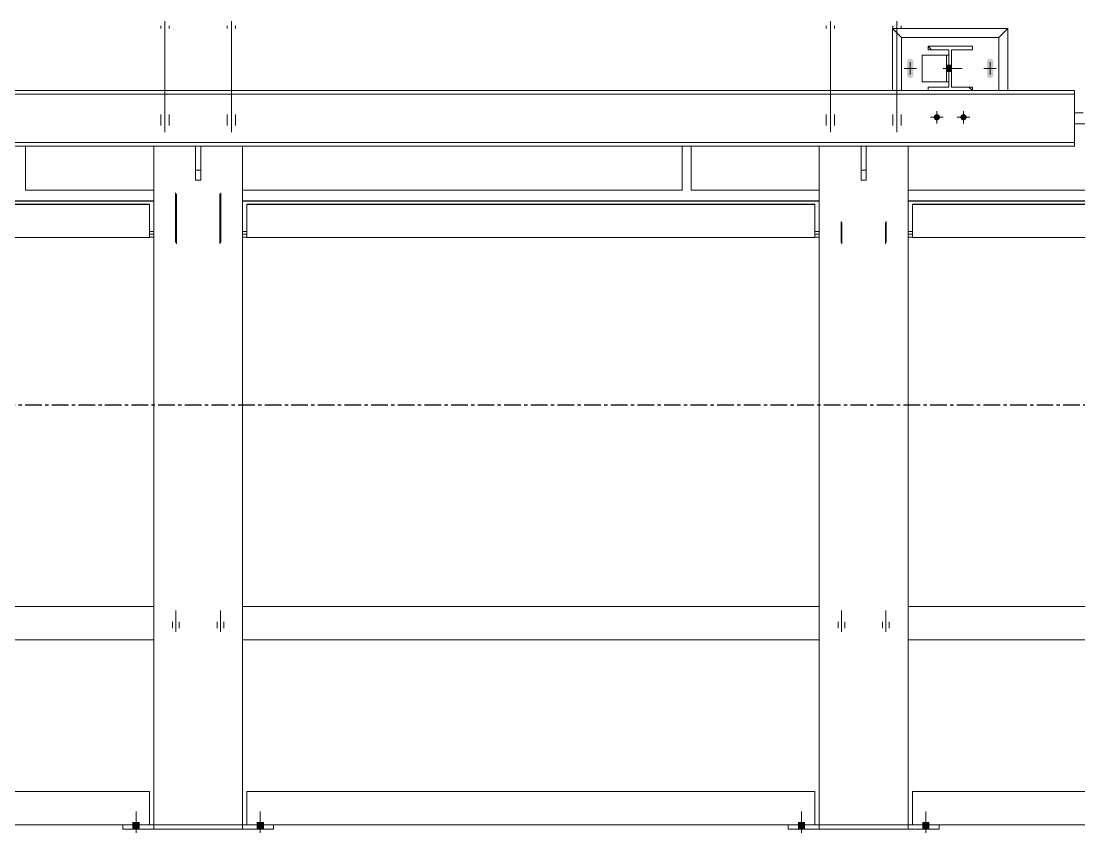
# Model space of a CAD drawing. Header units: millimetres. Extents: x -187664 to 435448, y -313239 to 299894.
# Drawn here: x 21540 to 23924, y -86967 to -85137 of the extents above; entities that cross this region are included whole.
import ezdxf

# ---------------------------------------------------------------- set-up
doc = ezdxf.new("R2010")
doc.units = ezdxf.units.MM
for name, pattern in [('CENTER', [2, 1.25, -0.25, 0.25, -0.25]), ('XKITLINE00', [0]), ('XKITLINE02', [4, 2, -2])]:
    doc.linetypes.add(name, pattern=pattern)
for name, color, linetype in [('000 - EXISTING_CONCRETE_MAIN_COLOR_1', 7, 'Continuous'), ('000 - EXISTING_PRECAST_MAIN_COLOR_1', 7, 'Continuous'), ('000 - EXISTING_STEEL-STRUCTURE_MAIN_COLOR_1', 7, 'Continuous'), ('000 - EXISTING_STEEL-STRUCTURE_MAIN_COLOR_2', 7, 'Continuous'), ('000 - EXISTING_STEEL-STRUCTURE_MAIN_COLOR_251', 7, 'Continuous')]:
    doc.layers.add(name, color=color, linetype=linetype)
doc.layers.add('000 - EXISTING_STEEL-STRUCTURE_DEF_SUB', color=7, linetype='Continuous', plot=False)
doc.layers.add('Bolt', color=7, linetype='Continuous', lineweight=0)
doc.layers.add('Part', color=7, linetype='Continuous', lineweight=0)

# ---------------------------------------------------------------- blocks, each defined once
blk = doc.blocks.new('*A115114')
at = {"layer": '000 - EXISTING_STEEL-STRUCTURE_DEF_SUB', "color": 7, "linetype": 'XKITLINE00', "lineweight": 0}
for p, q in [((203.695981, 138.520027), (203.631981, 138.584027)), ((203.631981, 138.584027), (203.631981, 138.584027)), ((204.055981, 138.160027), (204.007981, 138.208027)), ((204.431981, 137.784027), (204.367981, 137.848027))]:
    blk.add_line(p, q, dxfattribs=at)
blk = doc.blocks.new('*A408397')
at = {"layer": '000 - EXISTING_CONCRETE_MAIN_COLOR_1', "color": 7, "linetype": 'XKITLINE00', "lineweight": 0}
blk.add_line((206.271981, 137.384027), (206.431981, 137.384027), dxfattribs=at)
blk = doc.blocks.new('*A442431')
at = {"layer": '000 - EXISTING_STEEL-STRUCTURE_MAIN_COLOR_251', "color": 7, "linetype": 'XKITLINE00', "lineweight": 0}
for p, q in [((191.352005, 125.14304), (191.352005, 124.54304)), ((191.352005, 125.14304), (201.592005, 125.14304)), ((201.592005, 125.14304), (201.592005, 124.54304)), ((191.352005, 124.54304), (201.592005, 124.54304))]:
    blk.add_line(p, q, dxfattribs=at)
blk = doc.blocks.new('*A443432')
at = {"layer": '000 - EXISTING_STEEL-STRUCTURE_MAIN_COLOR_2', "color": 7, "linetype": 'XKITLINE00', "lineweight": 0}
for p, q in [((160.439981, 137.784027), (160.439981, 136.784027)), ((160.439981, 137.784027), (162.279981, 137.784027)), ((160.439981, 137.720027), (206.271981, 137.720027)), ((163.079981, 137.784027), (182.955981, 137.784027)), ((183.755981, 137.784027), (203.631981, 137.784027)), ((206.271981, 137.784027), (204.431981, 137.784027)), ((206.271981, 137.784027), (206.271981, 136.784027)), ((160.439981, 136.848027), (206.271981, 136.848027)), ((160.439981, 136.784027), (206.271981, 136.784027))]:
    blk.add_line(p, q, dxfattribs=at)
blk = doc.blocks.new('*A444433')
at = {"layer": '000 - EXISTING_STEEL-STRUCTURE_DEF_SUB', "color": 7, "linetype": 'XKITLINE00', "lineweight": 0}
for p, q in [((204.431981, 138.584027), (203.631981, 138.584027)), ((203.631981, 138.584027), (203.631981, 138.520027)), ((203.631981, 138.520027), (204.007981, 138.520027)), ((204.007981, 138.520027), (204.007981, 137.848027)), ((204.055981, 138.520027), (204.431981, 138.520027)), ((204.055981, 137.848027), (204.055981, 138.520027)), ((204.431981, 138.520027), (204.431981, 138.584027)), ((204.007981, 137.848027), (203.631981, 137.848027)), ((203.631981, 137.848027), (203.631981, 137.784027)), ((203.631981, 137.784027), (204.431981, 137.784027)), ((204.431981, 137.848027), (204.055981, 137.848027)), ((204.431981, 137.784027), (204.431981, 137.848027))]:
    blk.add_line(p, q, dxfattribs=at)
blk = doc.blocks.new('*A446435')
at = {"layer": '000 - EXISTING_STEEL-STRUCTURE_MAIN_COLOR_251', "color": 7, "linetype": 'XKITLINE00', "lineweight": 0}
for p, q in [((191.272005, 135.794399), (201.672005, 135.794399)), ((191.272005, 135.790212), (201.672005, 135.790212)), ((201.592005, 135.735782), (191.352005, 135.735782)), ((191.352005, 135.735782), (191.352005, 135.731595)), ((191.352005, 135.731595), (201.592005, 135.731595)), ((191.352005, 135.731595), (191.352005, 135.132418)), ((201.592005, 135.731595), (201.592005, 135.735782)), ((201.592005, 135.132418), (201.592005, 135.731595)), ((191.272005, 135.242963), (191.352005, 135.242963)), ((201.592005, 135.242963), (201.672005, 135.242963)), ((191.272005, 135.194814), (191.352005, 135.194814)), ((191.272005, 135.142885), (191.352005, 135.142885)), ((191.352005, 135.132418), (201.592005, 135.132418)), ((201.592005, 135.194814), (201.672005, 135.194814)), ((201.592005, 135.142885), (201.672005, 135.142885))]:
    blk.add_line(p, q, dxfattribs=at)
blk = doc.blocks.new('*A447436')
at = {"layer": '000 - EXISTING_STEEL-STRUCTURE_MAIN_COLOR_251', "color": 7, "linetype": 'XKITLINE00', "lineweight": 0}
for p, q in [((191.272005, 128.48232), (201.672005, 128.48232)), ((191.272005, 127.88232), (201.672005, 127.88232))]:
    blk.add_line(p, q, dxfattribs=at)
blk = doc.blocks.new('*A448437')
at = {"layer": '000 - EXISTING_STEEL-STRUCTURE_MAIN_COLOR_251', "color": 7, "linetype": 'XKITLINE00', "lineweight": 0}
for p, q in [((203.272005, 128.48232), (213.672005, 128.48232)), ((203.272005, 127.88232), (213.672005, 127.88232))]:
    blk.add_line(p, q, dxfattribs=at)
blk = doc.blocks.new('*A449438')
at = {"layer": '000 - EXISTING_STEEL-STRUCTURE_MAIN_COLOR_251', "color": 7, "linetype": 'XKITLINE00', "lineweight": 0}
for p, q in [((203.272005, 135.794399), (213.672005, 135.794399)), ((203.272005, 135.790212), (213.672005, 135.790212)), ((213.592005, 135.735782), (203.352005, 135.735782)), ((203.352005, 135.735782), (203.352005, 135.731595)), ((203.352005, 135.731595), (213.592005, 135.731595)), ((203.352005, 135.731595), (203.352005, 135.132418)), ((213.592005, 135.731595), (213.592005, 135.735782)), ((213.592005, 135.132418), (213.592005, 135.731595)), ((203.272005, 135.242963), (203.352005, 135.242963)), ((213.592005, 135.242963), (213.672005, 135.242963)), ((203.272005, 135.194814), (203.352005, 135.194814)), ((203.272005, 135.142885), (203.352005, 135.142885)), ((203.352005, 135.132418), (213.592005, 135.132418)), ((213.592005, 135.194814), (213.672005, 135.194814)), ((213.592005, 135.142885), (213.672005, 135.142885))]:
    blk.add_line(p, q, dxfattribs=at)
blk = doc.blocks.new('*A456445')
at = {"layer": '000 - EXISTING_PRECAST_MAIN_COLOR_1', "color": 7, "linetype": 'XKITLINE00', "lineweight": 0}
for p, q in [((206.271981, 137.186511), (208.000005, 137.186511)), ((208.000005, 137.186511), (208.991981, 137.186511)), ((208.000005, 137.106511), (208.000005, 137.186511)), ((208.991981, 137.15611), (208.000005, 137.106511)), ((208.000005, 137.106511), (208.991981, 137.106511)), ((199.360005, 136.784027), (199.360005, 135.986511)), ((211.200005, 135.986511), (211.200005, 136.784027)), ((199.360005, 135.986511), (201.672005, 135.986511)), ((203.272005, 135.986511), (211.200005, 135.986511))]:
    blk.add_line(p, q, dxfattribs=at)
blk = doc.blocks.new('*A457446')
at = {"layer": '000 - EXISTING_PRECAST_MAIN_COLOR_1', "color": 7, "linetype": 'XKITLINE00', "lineweight": 0}
for p, q in [((187.360005, 136.784027), (187.360005, 135.986511)), ((199.200005, 135.986511), (199.200005, 136.784027)), ((187.360005, 135.986511), (189.672005, 135.986511)), ((191.272005, 135.986511), (199.200005, 135.986511))]:
    blk.add_line(p, q, dxfattribs=at)
blk = doc.blocks.new('*A460449')
at = {"layer": '000 - EXISTING_STEEL-STRUCTURE_MAIN_COLOR_1', "color": 7, "linetype": 'XKITLINE00', "lineweight": 0}
for p, q in [((201.672005, 124.54304), (201.672005, 136.784027)), ((203.272005, 136.784027), (203.272005, 124.54304)), ((203.272005, 124.54304), (201.672005, 124.54304))]:
    blk.add_line(p, q, dxfattribs=at)
blk = doc.blocks.new('*A461450')
at = {"layer": '000 - EXISTING_STEEL-STRUCTURE_MAIN_COLOR_1', "color": 7, "linetype": 'XKITLINE00', "lineweight": 0}
for p, q in [((189.672005, 124.54304), (189.672005, 136.784027)), ((191.272005, 136.784027), (191.272005, 124.54304)), ((191.272005, 124.54304), (189.672005, 124.54304))]:
    blk.add_line(p, q, dxfattribs=at)
blk = doc.blocks.new('*A462451')
at = {"layer": 'Part', "color": 7, "linetype": 'XKITLINE00', "lineweight": 0}
for p, q in [((190.424005, 136.171017), (190.424005, 136.784027)), ((190.520005, 136.784027), (190.520005, 136.171017)), ((190.424005, 136.351988), (190.520005, 136.351988)), ((190.520005, 136.171017), (190.424005, 136.171017))]:
    blk.add_line(p, q, dxfattribs=at)
blk = doc.blocks.new('*A463452')
at = {"layer": 'Part', "color": 7, "linetype": 'XKITLINE00', "lineweight": 0}
for p, q in [((202.424005, 136.171017), (202.424005, 136.784027)), ((202.520005, 136.784027), (202.520005, 136.171017)), ((202.424005, 136.351988), (202.520005, 136.351988)), ((202.520005, 136.171017), (202.424005, 136.171017))]:
    blk.add_line(p, q, dxfattribs=at)
blk = doc.blocks.new('*A465454')
at = {"layer": '000 - EXISTING_STEEL-STRUCTURE_DEF_SUB', "color": 7, "linetype": 'XKITLINE00', "lineweight": 0}
for p, q in [((204.911981, 138.744027), (203.151981, 138.744027)), ((203.151981, 138.744027), (203.151981, 137.784027)), ((204.911981, 137.784027), (204.911981, 138.744027))]:
    blk.add_line(p, q, dxfattribs=at)
blk = doc.blocks.new('*A466455')
at = {"layer": '000 - EXISTING_STEEL-STRUCTURE_DEF_SUB', "color": 7, "linetype": 'XKITLINE00', "lineweight": 0}
for p, q in [((202.991981, 137.784027), (202.991981, 138.904027)), ((202.991981, 138.904027), (205.071981, 138.904027)), ((203.151981, 138.744027), (202.991981, 138.904027)), ((204.911981, 138.744027), (205.071981, 138.904027)), ((205.071981, 138.904027), (205.071981, 137.784027))]:
    blk.add_line(p, q, dxfattribs=at)
blk = doc.blocks.new('*A467456')
at = {"layer": '000 - EXISTING_STEEL-STRUCTURE_DEF_SUB', "color": 7, "linetype": 'XKITLINE00', "lineweight": 0}
for p, q in [((204.007981, 138.424053), (203.527981, 138.424053)), ((203.527981, 138.424053), (203.527981, 137.944053)), ((203.967981, 138.424053), (203.967981, 137.944053)), ((203.527981, 137.944053), (204.007981, 137.944053))]:
    blk.add_line(p, q, dxfattribs=at)
blk = doc.blocks.new('*A480469')
at = {"layer": '000 - EXISTING_STEEL-STRUCTURE_DEF_SUB'}
for points in [[(203.847, 137.293), (203.844, 137.283), (203.839, 137.273), (203.832, 137.264), (203.823, 137.257), (203.813, 137.252), (203.803, 137.249), (203.792, 137.248), (203.781, 137.249), (203.771, 137.252), (203.761, 137.257), (203.752, 137.264), (203.745, 137.273), (203.74, 137.283), (203.737, 137.293), (203.736, 137.304), (203.737, 137.315), (203.74, 137.325), (203.745, 137.335), (203.752, 137.344), (203.761, 137.351), (203.771, 137.356), (203.781, 137.359), (203.792, 137.36), (203.803, 137.359), (203.813, 137.356), (203.823, 137.351), (203.832, 137.344), (203.839, 137.335), (203.844, 137.325), (203.847, 137.315), (203.848, 137.304)], [(204.327, 137.293), (204.324, 137.283), (204.319, 137.273), (204.312, 137.264), (204.303, 137.257), (204.293, 137.252), (204.283, 137.249), (204.272, 137.248), (204.261, 137.249), (204.251, 137.252), (204.241, 137.257), (204.232, 137.264), (204.225, 137.273), (204.22, 137.283), (204.217, 137.293), (204.216, 137.304), (204.217, 137.315), (204.22, 137.325), (204.225, 137.335), (204.232, 137.344), (204.241, 137.351), (204.251, 137.356), (204.261, 137.359), (204.272, 137.36), (204.283, 137.359), (204.293, 137.356), (204.303, 137.351), (204.312, 137.344), (204.319, 137.335), (204.324, 137.325), (204.327, 137.315), (204.328, 137.304)]]:
    blk.add_hatch(color=7, dxfattribs=at).paths.add_polyline_path(points, flags=17)
at = {"layer": '000 - EXISTING_STEEL-STRUCTURE_DEF_SUB', "color": 7, "linetype": 'XKITLINE00', "lineweight": 0}
for p, q in [((203.792, 137.416), (203.792, 137.192)), ((204.272, 137.416), (204.272, 137.192)), ((203.904, 137.304), (203.68, 137.304)), ((204.384, 137.304), (204.16, 137.304))]:
    blk.add_line(p, q, dxfattribs=at)
blk = doc.blocks.new('*A492481')
at = {"layer": '000 - EXISTING_STEEL-STRUCTURE_MAIN_COLOR_251', "color": 7, "linetype": 'XKITLINE00', "lineweight": 0}
for p, q in [((179.352005, 125.14304), (179.352005, 124.54304)), ((179.352005, 125.14304), (189.592005, 125.14304)), ((189.592005, 125.14304), (189.592005, 124.54304)), ((179.352005, 124.54304), (189.592005, 124.54304))]:
    blk.add_line(p, q, dxfattribs=at)
blk = doc.blocks.new('*A496485')
at = {"layer": '000 - EXISTING_STEEL-STRUCTURE_MAIN_COLOR_251', "color": 7, "linetype": 'XKITLINE00', "lineweight": 0}
for p, q in [((179.272005, 128.48232), (189.672005, 128.48232)), ((179.272005, 127.88232), (189.672005, 127.88232))]:
    blk.add_line(p, q, dxfattribs=at)
blk = doc.blocks.new('*A498487')
at = {"layer": '000 - EXISTING_STEEL-STRUCTURE_MAIN_COLOR_251', "color": 7, "linetype": 'XKITLINE00', "lineweight": 0}
for p, q in [((179.272005, 135.794399), (189.672005, 135.794399)), ((179.272005, 135.790212), (189.672005, 135.790212)), ((189.592005, 135.735782), (179.352005, 135.735782)), ((179.352005, 135.735782), (179.352005, 135.731595)), ((179.352005, 135.731595), (189.592005, 135.731595)), ((179.352005, 135.731595), (179.352005, 135.132418)), ((189.592005, 135.731595), (189.592005, 135.735782)), ((189.592005, 135.132418), (189.592005, 135.731595)), ((179.272005, 135.242963), (179.352005, 135.242963)), ((189.592005, 135.242963), (189.672005, 135.242963)), ((179.272005, 135.194814), (179.352005, 135.194814)), ((179.272005, 135.142885), (179.352005, 135.142885)), ((179.352005, 135.132418), (189.592005, 135.132418)), ((189.592005, 135.194814), (189.672005, 135.194814)), ((189.592005, 135.142885), (189.672005, 135.142885))]:
    blk.add_line(p, q, dxfattribs=at)
blk = doc.blocks.new('*A502491')
at = {"layer": '000 - EXISTING_STEEL-STRUCTURE_MAIN_COLOR_1', "color": 7, "linetype": 'XKITLINE00', "lineweight": 0}
for p, q in [((189.112005, 124.46304), (189.112005, 124.54304)), ((191.352005, 124.54304), (189.592005, 124.54304)), ((189.672005, 124.54304), (189.672005, 124.46304)), ((191.272005, 124.46304), (191.272005, 124.54304)), ((191.832005, 124.46304), (191.832005, 124.54304)), ((191.832005, 124.46304), (189.112005, 124.46304))]:
    blk.add_line(p, q, dxfattribs=at)
blk = doc.blocks.new('*A525514')
at = {"layer": '000 - EXISTING_STEEL-STRUCTURE_DEF_SUB', "color": 7, "linetype": 'XKITLINE02', "lineweight": 0}
for p, q in [((190.071995, 128.02696), (190.071995, 128.41032)), ((190.071995, 128.02696), (190.071995, 128.41032)), ((190.011995, 128.16232), (190.011995, 128.20232)), ((190.011995, 128.16232), (190.011995, 128.20232)), ((190.131995, 128.16232), (190.131995, 128.20232)), ((190.131995, 128.16232), (190.131995, 128.20232)), ((190.011995, 128.09032), (190.011995, 128.16232)), ((190.011995, 128.09032), (190.011995, 128.16232)), ((190.131995, 128.09032), (190.131995, 128.16232)), ((190.131995, 128.09032), (190.131995, 128.16232))]:
    blk.add_line(p, q, dxfattribs=at)
blk = doc.blocks.new('*A526515')
at = {"layer": '000 - EXISTING_STEEL-STRUCTURE_DEF_SUB', "color": 7, "linetype": 'XKITLINE02', "lineweight": 0}
for p, q in [((190.872005, 128.02696), (190.872005, 128.41032)), ((190.872005, 128.02696), (190.872005, 128.41032)), ((190.812005, 128.16232), (190.812005, 128.20232)), ((190.812005, 128.16232), (190.812005, 128.20232)), ((190.932005, 128.16232), (190.932005, 128.20232)), ((190.932005, 128.16232), (190.932005, 128.20232)), ((190.812005, 128.09032), (190.812005, 128.16232)), ((190.812005, 128.09032), (190.812005, 128.16232)), ((190.932005, 128.09032), (190.932005, 128.16232)), ((190.932005, 128.09032), (190.932005, 128.16232))]:
    blk.add_line(p, q, dxfattribs=at)
blk = doc.blocks.new('*A527516')
at = {"layer": '000 - EXISTING_STEEL-STRUCTURE_DEF_SUB', "color": 7, "linetype": 'XKITLINE02', "lineweight": 0}
for p, q in [((190.880493, 135.04366), (190.880493, 135.426503)), ((190.863929, 135.022904), (190.863929, 135.405747))]:
    blk.add_line(p, q, dxfattribs=at)
blk = doc.blocks.new('*A528517')
at = {"layer": 'Bolt', "color": 7, "linetype": 'XKITLINE02', "lineweight": 0}
for p, q in [((190.863929, 135.058932), (190.863929, 135.921127)), ((190.880493, 135.079688), (190.880493, 135.941883))]:
    blk.add_line(p, q, dxfattribs=at)
blk = doc.blocks.new('*A529518')
at = {"layer": 'Bolt', "color": 7, "linetype": 'XKITLINE02', "lineweight": 0}
for p, q in [((190.063507, 135.079688), (190.063507, 135.941883)), ((190.080071, 135.058932), (190.080071, 135.921127))]:
    blk.add_line(p, q, dxfattribs=at)
blk = doc.blocks.new('*A530519')
at = {"layer": 'Bolt', "color": 7, "linetype": 'XKITLINE02', "lineweight": 0}
for p, q in [((189.871973, 139.036468), (189.871973, 136.871988)), ((189.871973, 139.036468), (189.871973, 136.871988)), ((191.071973, 139.036468), (191.071973, 136.871988)), ((191.071973, 139.036468), (191.071973, 136.871988)), ((189.795973, 138.951988), (189.795973, 138.903988)), ((189.795973, 138.951988), (189.795973, 138.903988)), ((189.947973, 138.951988), (189.947973, 138.903988)), ((189.947973, 138.951988), (189.947973, 138.903988)), ((190.995973, 138.951988), (190.995973, 138.903988)), ((190.995973, 138.951988), (190.995973, 138.903988)), ((191.147973, 138.951988), (191.147973, 138.903988)), ((191.147973, 138.951988), (191.147973, 138.903988)), ((189.795973, 137.351988), (189.795973, 137.151988)), ((189.795973, 137.351988), (189.795973, 137.151988)), ((189.947973, 137.351988), (189.947973, 137.151988)), ((189.947973, 137.351988), (189.947973, 137.151988)), ((190.995973, 137.351988), (190.995973, 137.151988)), ((190.995973, 137.351988), (190.995973, 137.151988)), ((191.147973, 137.351988), (191.147973, 137.151988)), ((191.147973, 137.351988), (191.147973, 137.151988))]:
    blk.add_line(p, q, dxfattribs=at)
blk = doc.blocks.new('*A531520')
at = {"layer": '000 - EXISTING_STEEL-STRUCTURE_DEF_SUB', "color": 7, "linetype": 'XKITLINE02', "lineweight": 0}
for p, q in [((190.063507, 135.04366), (190.063507, 135.426503)), ((190.080071, 135.022904), (190.080071, 135.405747))]:
    blk.add_line(p, q, dxfattribs=at)
blk = doc.blocks.new('*A544533')
at = {"layer": '000 - EXISTING_STEEL-STRUCTURE_DEF_SUB'}
for points in [[(191.536, 124.543), (191.536, 124.595), (191.648, 124.595), (191.648, 124.543)], [(191.536, 124.543), (191.536, 124.595), (191.648, 124.595), (191.648, 124.543)], [(191.536, 124.463), (191.536, 124.543), (191.648, 124.543), (191.648, 124.463)], [(191.536, 124.463), (191.536, 124.543), (191.648, 124.543), (191.648, 124.463)]]:
    blk.add_hatch(color=7, dxfattribs=at).paths.add_polyline_path(points, flags=17)
at = {"layer": '000 - EXISTING_STEEL-STRUCTURE_DEF_SUB', "color": 7, "linetype": 'XKITLINE00', "lineweight": 0}
for p, q in [((191.592, 124.4), (191.592, 124.783)), ((191.592, 124.4), (191.592, 124.783)), ((191.536, 124.543), (191.536, 124.595)), ((191.536, 124.543), (191.536, 124.595)), ((191.536, 124.463), (191.536, 124.543)), ((191.536, 124.463), (191.536, 124.543)), ((191.648, 124.543), (191.648, 124.595)), ((191.648, 124.543), (191.648, 124.595)), ((191.648, 124.463), (191.648, 124.543)), ((191.648, 124.463), (191.648, 124.543))]:
    blk.add_line(p, q, dxfattribs=at)
blk = doc.blocks.new('*A545534')
at = {"layer": '000 - EXISTING_STEEL-STRUCTURE_DEF_SUB'}
for points in [[(189.408, 124.595), (189.408, 124.543), (189.296, 124.543), (189.296, 124.595)], [(189.408, 124.595), (189.408, 124.543), (189.296, 124.543), (189.296, 124.595)], [(189.408, 124.543), (189.408, 124.463), (189.296, 124.463), (189.296, 124.543)], [(189.408, 124.543), (189.408, 124.463), (189.296, 124.463), (189.296, 124.543)]]:
    blk.add_hatch(color=7, dxfattribs=at).paths.add_polyline_path(points, flags=17)
at = {"layer": '000 - EXISTING_STEEL-STRUCTURE_DEF_SUB', "color": 7, "linetype": 'XKITLINE00', "lineweight": 0}
for p, q in [((189.352, 124.4), (189.352, 124.783)), ((189.352, 124.4), (189.352, 124.783)), ((189.296, 124.543), (189.296, 124.595)), ((189.296, 124.543), (189.296, 124.595)), ((189.296, 124.463), (189.296, 124.543)), ((189.296, 124.463), (189.296, 124.543)), ((189.408, 124.543), (189.408, 124.595)), ((189.408, 124.543), (189.408, 124.595)), ((189.408, 124.463), (189.408, 124.543)), ((189.408, 124.463), (189.408, 124.543))]:
    blk.add_line(p, q, dxfattribs=at)
blk = doc.blocks.new('*A561550')
at = {"layer": '000 - EXISTING_STEEL-STRUCTURE_MAIN_COLOR_251', "color": 7, "linetype": 'XKITLINE00', "lineweight": 0}
for p, q in [((203.352005, 125.14304), (203.352005, 124.54304)), ((203.352005, 125.14304), (213.592005, 125.14304)), ((213.592005, 125.14304), (213.592005, 124.54304)), ((203.352005, 124.54304), (213.592005, 124.54304))]:
    blk.add_line(p, q, dxfattribs=at)
blk = doc.blocks.new('*A566555')
at = {"layer": '000 - EXISTING_STEEL-STRUCTURE_MAIN_COLOR_1', "color": 7, "linetype": 'XKITLINE00', "lineweight": 0}
for p, q in [((201.112005, 124.46304), (201.112005, 124.54304)), ((203.352005, 124.54304), (201.592005, 124.54304)), ((201.672005, 124.54304), (201.672005, 124.46304)), ((203.272005, 124.46304), (203.272005, 124.54304)), ((203.832005, 124.46304), (203.832005, 124.54304)), ((203.832005, 124.46304), (201.112005, 124.46304))]:
    blk.add_line(p, q, dxfattribs=at)
blk = doc.blocks.new('*A570559')
at = {"layer": '000 - EXISTING_STEEL-STRUCTURE_DEF_SUB', "color": 7, "linetype": 'XKITLINE02', "lineweight": 0}
for p, q in [((202.071995, 128.02696), (202.071995, 128.41032)), ((202.071995, 128.02696), (202.071995, 128.41032)), ((202.011995, 128.16232), (202.011995, 128.20232)), ((202.011995, 128.16232), (202.011995, 128.20232)), ((202.131995, 128.16232), (202.131995, 128.20232)), ((202.131995, 128.16232), (202.131995, 128.20232)), ((202.011995, 128.09032), (202.011995, 128.16232)), ((202.011995, 128.09032), (202.011995, 128.16232)), ((202.131995, 128.09032), (202.131995, 128.16232)), ((202.131995, 128.09032), (202.131995, 128.16232))]:
    blk.add_line(p, q, dxfattribs=at)
blk = doc.blocks.new('*A571560')
at = {"layer": '000 - EXISTING_STEEL-STRUCTURE_DEF_SUB', "color": 7, "linetype": 'XKITLINE02', "lineweight": 0}
for p, q in [((202.872005, 128.02696), (202.872005, 128.41032)), ((202.872005, 128.02696), (202.872005, 128.41032)), ((202.812005, 128.16232), (202.812005, 128.20232)), ((202.812005, 128.16232), (202.812005, 128.20232)), ((202.932005, 128.16232), (202.932005, 128.20232)), ((202.932005, 128.16232), (202.932005, 128.20232)), ((202.812005, 128.09032), (202.812005, 128.16232)), ((202.812005, 128.09032), (202.812005, 128.16232)), ((202.932005, 128.09032), (202.932005, 128.16232)), ((202.932005, 128.09032), (202.932005, 128.16232))]:
    blk.add_line(p, q, dxfattribs=at)
blk = doc.blocks.new('*A572561')
at = {"layer": '000 - EXISTING_STEEL-STRUCTURE_DEF_SUB', "color": 7, "linetype": 'XKITLINE02', "lineweight": 0}
for p, q in [((202.880493, 135.04366), (202.880493, 135.426503)), ((202.863929, 135.022904), (202.863929, 135.405747))]:
    blk.add_line(p, q, dxfattribs=at)
blk = doc.blocks.new('*A573562')
at = {"layer": 'Bolt', "color": 7, "linetype": 'XKITLINE02', "lineweight": 0}
for p, q in [((201.871973, 139.036468), (201.871973, 136.871988)), ((201.871973, 139.036468), (201.871973, 136.871988)), ((203.071973, 139.036468), (203.071973, 136.871988)), ((203.071973, 139.036468), (203.071973, 136.871988)), ((201.795973, 138.951988), (201.795973, 138.903988)), ((201.795973, 138.951988), (201.795973, 138.903988)), ((201.947973, 138.951988), (201.947973, 138.903988)), ((201.947973, 138.951988), (201.947973, 138.903988)), ((202.995973, 138.951988), (202.995973, 138.903988)), ((202.995973, 138.951988), (202.995973, 138.903988)), ((203.147973, 138.951988), (203.147973, 138.903988)), ((203.147973, 138.951988), (203.147973, 138.903988)), ((201.795973, 137.351988), (201.795973, 137.151988)), ((201.795973, 137.351988), (201.795973, 137.151988)), ((201.947973, 137.351988), (201.947973, 137.151988)), ((201.947973, 137.351988), (201.947973, 137.151988)), ((202.995973, 137.351988), (202.995973, 137.151988)), ((202.995973, 137.351988), (202.995973, 137.151988)), ((203.147973, 137.351988), (203.147973, 137.151988)), ((203.147973, 137.351988), (203.147973, 137.151988))]:
    blk.add_line(p, q, dxfattribs=at)
blk = doc.blocks.new('*A574563')
at = {"layer": '000 - EXISTING_STEEL-STRUCTURE_DEF_SUB', "color": 7, "linetype": 'XKITLINE02', "lineweight": 0}
for p, q in [((202.063507, 135.04366), (202.063507, 135.426503)), ((202.080071, 135.022904), (202.080071, 135.405747))]:
    blk.add_line(p, q, dxfattribs=at)
blk = doc.blocks.new('*A580569')
at = {"layer": '000 - EXISTING_STEEL-STRUCTURE_DEF_SUB'}
for points in [[(204.008, 138.128), (203.968, 138.128), (203.968, 138.24), (204.008, 138.24)], [(204.056, 138.128), (204.008, 138.128), (204.008, 138.24), (204.056, 138.24)]]:
    blk.add_hatch(color=7, dxfattribs=at).paths.add_polyline_path(points, flags=17)
at = {"layer": '000 - EXISTING_STEEL-STRUCTURE_DEF_SUB', "color": 7, "linetype": 'XKITLINE00', "lineweight": 0}
for p, q in [((203.905, 138.184), (204.248, 138.184)), ((203.968, 138.24), (204.008, 138.24)), ((203.968, 138.128), (204.008, 138.128)), ((204.008, 138.24), (204.056, 138.24)), ((204.008, 138.128), (204.056, 138.128))]:
    blk.add_line(p, q, dxfattribs=at)
blk = doc.blocks.new('*A581570')
at = {"layer": '000 - EXISTING_STEEL-STRUCTURE_DEF_SUB'}
for points in [[(203.352, 138.344), (203.364, 138.325), (203.368, 138.304), (203.368, 138.064), (203.364, 138.043), (203.352, 138.024), (203.333, 138.012), (203.312, 138.008), (203.291, 138.012), (203.272, 138.024), (203.26, 138.043), (203.256, 138.064), (203.256, 138.304), (203.26, 138.325), (203.272, 138.344), (203.291, 138.356), (203.312, 138.36), (203.333, 138.356)], [(204.792, 138.344), (204.804, 138.325), (204.808, 138.304), (204.808, 138.064), (204.804, 138.043), (204.792, 138.024), (204.773, 138.012), (204.752, 138.008), (204.731, 138.012), (204.712, 138.024), (204.7, 138.043), (204.696, 138.064), (204.696, 138.304), (204.7, 138.325), (204.712, 138.344), (204.731, 138.356), (204.752, 138.36), (204.773, 138.356)]]:
    blk.add_hatch(color=7, dxfattribs=at).paths.add_polyline_path(points, flags=17)
at = {"layer": '000 - EXISTING_STEEL-STRUCTURE_DEF_SUB', "color": 7, "linetype": 'XKITLINE00', "lineweight": 0}
for p, q in [((203.312, 138.072), (203.312, 138.296)), ((204.752, 138.072), (204.752, 138.296)), ((203.424, 138.184), (203.2, 138.184)), ((204.864, 138.184), (204.64, 138.184))]:
    blk.add_line(p, q, dxfattribs=at)
blk = doc.blocks.new('*A582571')
at = {"layer": '000 - EXISTING_STEEL-STRUCTURE_DEF_SUB'}
for points in [[(203.536, 124.543), (203.536, 124.595), (203.648, 124.595), (203.648, 124.543)], [(203.536, 124.543), (203.536, 124.595), (203.648, 124.595), (203.648, 124.543)], [(203.536, 124.463), (203.536, 124.543), (203.648, 124.543), (203.648, 124.463)], [(203.536, 124.463), (203.536, 124.543), (203.648, 124.543), (203.648, 124.463)]]:
    blk.add_hatch(color=7, dxfattribs=at).paths.add_polyline_path(points, flags=17)
at = {"layer": '000 - EXISTING_STEEL-STRUCTURE_DEF_SUB', "color": 7, "linetype": 'XKITLINE00', "lineweight": 0}
for p, q in [((203.592, 124.4), (203.592, 124.783)), ((203.592, 124.4), (203.592, 124.783)), ((203.536, 124.543), (203.536, 124.595)), ((203.536, 124.543), (203.536, 124.595)), ((203.536, 124.463), (203.536, 124.543)), ((203.536, 124.463), (203.536, 124.543)), ((203.648, 124.543), (203.648, 124.595)), ((203.648, 124.543), (203.648, 124.595)), ((203.648, 124.463), (203.648, 124.543)), ((203.648, 124.463), (203.648, 124.543))]:
    blk.add_line(p, q, dxfattribs=at)
blk = doc.blocks.new('*A584573')
at = {"layer": '000 - EXISTING_STEEL-STRUCTURE_DEF_SUB'}
for points in [[(201.408, 124.595), (201.408, 124.543), (201.296, 124.543), (201.296, 124.595)], [(201.408, 124.595), (201.408, 124.543), (201.296, 124.543), (201.296, 124.595)], [(201.408, 124.543), (201.408, 124.463), (201.296, 124.463), (201.296, 124.543)], [(201.408, 124.543), (201.408, 124.463), (201.296, 124.463), (201.296, 124.543)]]:
    blk.add_hatch(color=7, dxfattribs=at).paths.add_polyline_path(points, flags=17)
at = {"layer": '000 - EXISTING_STEEL-STRUCTURE_DEF_SUB', "color": 7, "linetype": 'XKITLINE00', "lineweight": 0}
for p, q in [((201.352, 124.4), (201.352, 124.783)), ((201.352, 124.4), (201.352, 124.783)), ((201.296, 124.543), (201.296, 124.595)), ((201.296, 124.543), (201.296, 124.595)), ((201.296, 124.463), (201.296, 124.543)), ((201.296, 124.463), (201.296, 124.543)), ((201.408, 124.543), (201.408, 124.595)), ((201.408, 124.543), (201.408, 124.595)), ((201.408, 124.463), (201.408, 124.543)), ((201.408, 124.463), (201.408, 124.543))]:
    blk.add_line(p, q, dxfattribs=at)

msp = doc.modelspace()

# ---------------------------------------------------------------- linework, layer by layer
at = {"color": 7, "linetype": 'CENTER', "ltscale": 30}
msp.add_line((15908.532, -86001.924), (46926.935, -86001.924), dxfattribs=at)

# ---------------------------------------------------------------- block references
at = {"color": 7, "lineweight": 0, "xscale": 125, "yscale": 125, "zscale": 125}
for name in ['*A408397', '*A530519', '*A573562', '*A466455', '*A465454', '*A115114', '*A444433', '*A581570', '*A467456', '*A580569', '*A443432', '*A480469', '*A456445', '*A457446', '*A461450', '*A462451', '*A460449', '*A463452', '*A529518', '*A528517', '*A498487', '*A446435', '*A449438', '*A531520', '*A527516', '*A574563', '*A572561', '*A496485', '*A525514', '*A526515', '*A447436', '*A570559', '*A571560', '*A448437', '*A492481', '*A442431', '*A561550', '*A545534', '*A544533', '*A584573', '*A582571', '*A502491', '*A566555']:
    msp.add_blockref(name, (-1870.442, -102516.924), dxfattribs=at)

doc.saveas('drawing.dxf')
